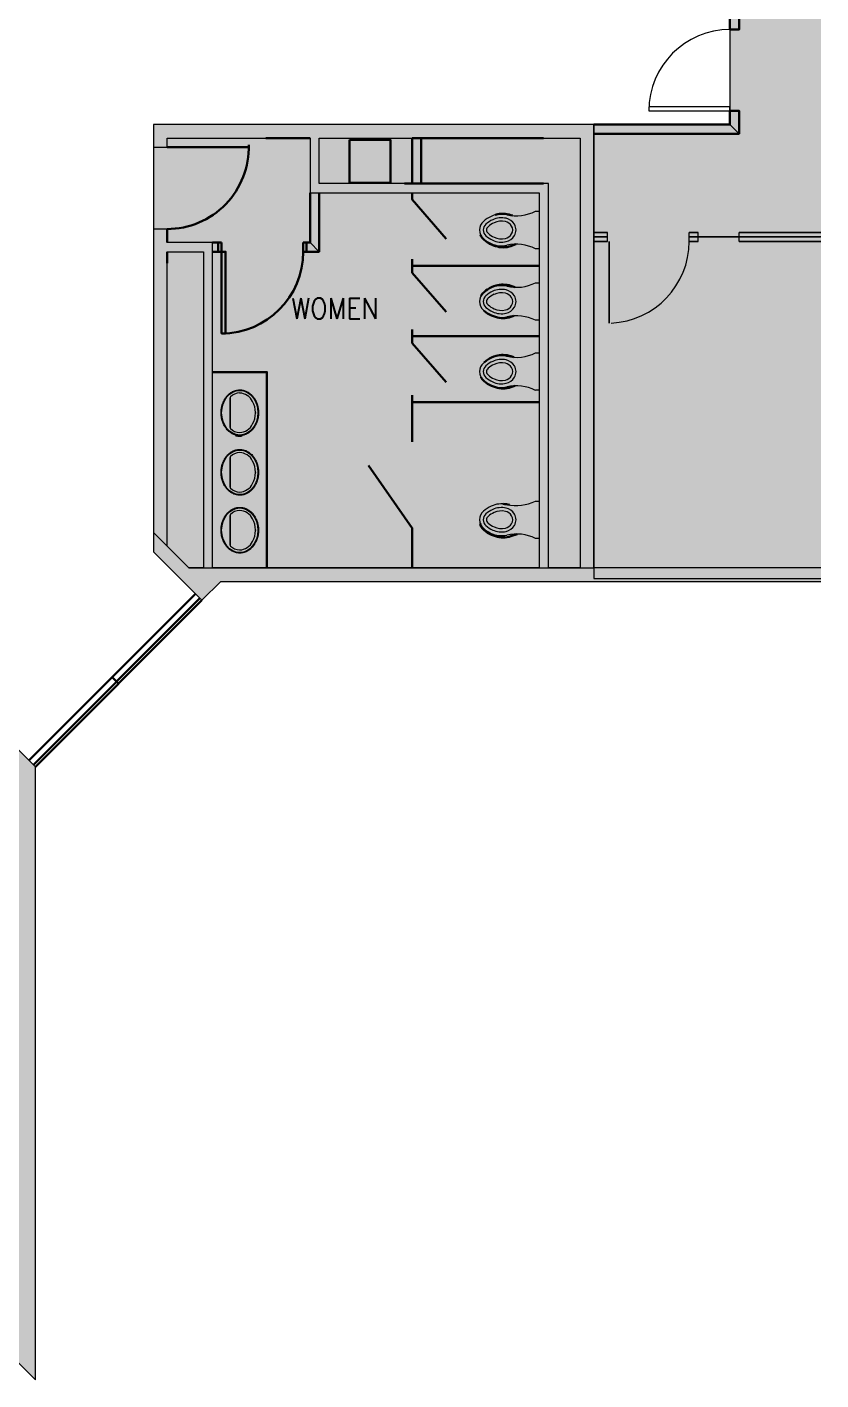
# Model space of a CAD drawing. Header units: inches. Extents: x 624 to 3494, y -709 to 770.
# Drawn here: x 3144 to 3494, y -709 to -113 of the extents above; entities that cross this region are included whole.
import ezdxf

# ---------------------------------------------------------------- set-up
doc = ezdxf.new("R2010")
doc.units = ezdxf.units.IN
doc.header["$MEASUREMENT"] = 0
doc.linetypes.add('IMPORT-dp$0$04', pattern=[0.5, 0.5, 0, 0, 0])
for name, color, linetype, lineweight in [('A-COLS', 52, 'Continuous', 13), ('A-DETL', 90, 'Continuous', 9), ('A-DETL-GENF', 92, 'Continuous', 9), ('A-DETL-THIN', 151, 'Continuous', 9), ('bb$0$A-BBASE', 250, 'Continuous', 30), ('bb$0$A-Wall-Patt', 7, 'Continuous', 9), ('dp$0$A-0-DOOR-S', 7, 'Continuous', 9), ('dp$0$A-Door', 7, 'Continuous', 9), ('dp$0$A-Door-exst', 7, 'Continuous', 9), ('dp$0$A-N-GLAS', 7, 'Continuous', 9), ('dp$0$A-Wall', 250, 'Continuous', 30), ('dp$0$A-WALL-CL04', 7, 'IMPORT-dp$0$04', 9), ('dp$0$A-WALL-EXST', 7, 'Continuous', 9), ('dp$0$A-Wall-Patt', 7, 'Continuous', 9), ('P-SANR-FIXT', 6, 'Continuous', 13)]:
    doc.layers.add(name, color=color, linetype=linetype, lineweight=lineweight)
doc.styles.add('Simplex', font='simplex_.ttf', dxfattribs={"width": 0.9, "height": 9})

# ---------------------------------------------------------------- blocks, each defined once
blk = doc.blocks.new('1951 Kidwell_Linked_dwg_bb$0$DR1H901-7240423-5TH FLOOR DEMOLITION')
at = {"layer": 'bb$0$A-BBASE'}
blk.add_line((454, -166), (490, -166), dxfattribs=at)
blk.add_arc((454, -166), 36, 270, 1.70698, dxfattribs=at)
blk = doc.blocks.new('1951 Kidwell_Linked_dwg_bb$0$TOILET3-7240424-5TH FLOOR DEMOLITION')
at = {"layer": 'bb$0$A-BBASE'}
for p, q in [((11.06, 6.4), (12.32, 6.84)), ((12.32, -6.84), (10.62, -6.25))]:
    blk.add_line(p, q, dxfattribs=at)
for centre, radius, start, end in [((15.72, -3.12), 10.52, 90, 108.83538), ((16.24, -0.62), 8.05, 71.16462, 93.77544), ((15.16, -6.53), 14.01, 57.64617, 74.75526), ((16.24, -3.98), 11.29, 45.71257, 55.36406), ((15.7, 5.91), 13.2, 284.96262, 301.78382), ((16.24, 3.98), 11.29, 304.63594, 323.93892), ((20.07, 0), 5.93, 333.29881, 336.02262), ((15.72, 3.12), 10.52, 251.16462, 270), ((15.72, 3.12), 10.52, 270, 288.83538)]:
    blk.add_arc(centre, radius, start, end, dxfattribs=at)
blk = doc.blocks.new('1951 Kidwell_Linked_dwg_bb$0$TOILET3-V2-5TH FLOOR DEMOLITION')
at = {"layer": 'bb$0$A-BBASE'}
blk.add_line((12.32, -6.84), (9.51, -5.86), dxfattribs=at)
for centre, radius, start, end in [((15.72, -3.12), 10.52, 90, 105.35323), ((15.7, 5.91), 13.2, 284.96262, 301.78382), ((16.24, 3.98), 11.29, 304.63594, 323.93892), ((20.07, 0), 5.93, 333.29881, 348.2533), ((15.72, 3.12), 10.52, 251.16462, 270), ((15.72, 3.12), 10.52, 270, 288.83538)]:
    blk.add_arc(centre, radius, start, end, dxfattribs=at)
blk = doc.blocks.new('1951 Kidwell_Linked_dwg_bb$0$TOILET3-V3-5TH FLOOR DEMOLITION')
at = {"layer": 'bb$0$A-BBASE'}
for p, q in [((11.59, 6.59), (12.32, 6.84)), ((12.32, -6.84), (10.12, -6.07))]:
    blk.add_line(p, q, dxfattribs=at)
for centre, radius, start, end in [((15.72, -3.12), 10.52, 90, 108.83538), ((16.24, -0.62), 8.05, 71.16462, 93.77544), ((15.16, -6.53), 14.01, 73.48375, 74.75526), ((15.7, 5.91), 13.2, 284.96262, 301.78382), ((16.24, 3.98), 11.29, 304.63594, 323.93892), ((20.07, 0), 5.93, 333.29881, 341.63338), ((15.72, 3.12), 10.52, 251.16462, 270), ((15.72, 3.12), 10.52, 270, 288.83538)]:
    blk.add_arc(centre, radius, start, end, dxfattribs=at)
blk = doc.blocks.new('1951 Kidwell_Linked_dwg_bb$0$TOILET3-V4-5TH FLOOR DEMOLITION')
at = {"layer": 'bb$0$A-BBASE'}
for p, q in [((10.62, 6.25), (12.32, 6.84)), ((12.32, -6.84), (11.05, -6.4))]:
    blk.add_line(p, q, dxfattribs=at)
for centre, radius, start, end in [((15.72, -3.12), 10.52, 90, 108.83538), ((16.24, -0.62), 8.05, 71.16462, 93.77544), ((15.16, -6.53), 14.01, 57.64617, 74.75526), ((16.24, -3.98), 11.29, 36.06108, 55.36406), ((20.07, 0), 5.93, 24.01007, 26.70119), ((15.7, 5.91), 13.2, 284.96262, 301.78382), ((16.24, 3.98), 11.29, 304.63594, 314.28743), ((15.72, 3.12), 10.52, 251.16462, 270), ((15.72, 3.12), 10.52, 270, 288.83538)]:
    blk.add_arc(centre, radius, start, end, dxfattribs=at)
blk = doc.blocks.new('1951 Kidwell_Linked_dwg_bb-7240425-5TH FLOOR DEMOLITION')
at = {"layer": 'bb$0$A-BBASE'}
for p, q in [((562, -162), (562, -182)), ((566, -182), (566, -162)), ((562, -218.25), (618, -218.25)), ((562, -249.25), (618, -249.25)), ((562, -275.25), (562, -295.75)), ((562, -278.25), (618, -278.25)), ((466.53, -362.69), (393.17, -436.06)), ((468.48, -364.64), (395.12, -438)), ((469.36, -365.52), (396, -438.89)), ((429.85, -399.38), (432.68, -402.2))]:
    blk.add_line(p, q, dxfattribs=at)
at = {"layer": 'bb$0$A-BBASE', "flags": 128}
for points in [[(534.44, -162.69), (552.44, -162.69), (552.44, -181.69), (534.44, -181.69)], [(478.01, -208), (476.51, -208), (476.51, -212), (478.01, -212)], [(514.01, -208), (515.51, -208), (515.51, -212), (514.01, -212)], [(478.01, -212), (479.76, -212), (479.76, -248), (478.01, -248)]]:
    blk.add_lwpolyline(points, close=True, dxfattribs=at)
for points in [[(521, -186), (521, -212), (515.51, -212), (515.51, -208), (517, -208), (517, -186)], [(562, -186), (562, -189), (577.04, -206.28)], [(474, -212), (476.51, -212), (476.51, -208), (474, -208)], [(562, -215.25), (562, -221.25), (577.04, -238.53)], [(562, -246.25), (562, -252.25), (577.04, -269.53)], [(474, -265), (498, -265), (498, -351.25)], [(562, -351.25), (562, -333.75), (542.74, -306.15)]]:
    blk.add_lwpolyline(points, dxfattribs=at)
at = {"layer": 'bb$0$A-BBASE'}
for centre, radius, start, end in [((478.01, -212), 36, 270, 360), ((485.82, -288.92), 4.17, 246.3271, 270), ((485.82, -288.92), 4.17, 270, 288.58129)]:
    blk.add_arc(centre, radius, start, end, dxfattribs=at)
at = {"layer": 'bb$0$A-Wall-Patt'}
for p, q in [((476.51, -208), (476.51, -212)), ((515.51, -212), (515.51, -208))]:
    blk.add_line(p, q, dxfattribs=at)
at = {"layer": 'bb$0$A-Wall-Patt', "flags": 128}
blk.add_lwpolyline([(517, -208), (521, -212)], close=True, dxfattribs=at)
blk.add_blockref('1951 Kidwell_Linked_dwg_bb$0$DR1H901-7240423-5TH FLOOR DEMOLITION', (0, 0))
at = {"extrusion": (0, 0, -1), "zscale": -1}
for name, p in [('1951 Kidwell_Linked_dwg_bb$0$TOILET3-V3-5TH FLOOR DEMOLITION', (-617.82, -202.67)), ('1951 Kidwell_Linked_dwg_bb$0$TOILET3-V4-5TH FLOOR DEMOLITION', (-617.82, -233.88)), ('1951 Kidwell_Linked_dwg_bb$0$TOILET3-7240424-5TH FLOOR DEMOLITION', (-617.82, -264.88)), ('1951 Kidwell_Linked_dwg_bb$0$TOILET3-V2-5TH FLOOR DEMOLITION', (-617.82, -330.52))]:
    blk.add_blockref(name, p, dxfattribs=at)
at = {"layer": 'bb$0$A-BBASE', "color": 7, "insert": (528, -232.49), "char_height": 9, "width": 50.0087, "attachment_point": 2, "line_spacing_factor": 1.125731, "style": 'Simplex'}
blk.add_mtext('WOMEN', dxfattribs=at)
blk = doc.blocks.new('1951 Kidwell_Linked_dwg_dp$0$CS_SNG90-7240428-5TH FLOOR DEMOLITION')
at = {"layer": 'dp$0$A-0-DOOR-S'}
blk.add_arc((648.01, -207.47), 36, 272.68672, 0, dxfattribs=at)
at = {"layer": 'dp$0$A-Door-exst'}
for p, q in [((648.85, -207.47), (648.85, -243.47)), ((648.85, -243.47), (648.85, -207.47))]:
    blk.add_line(p, q, dxfattribs=at)
blk = doc.blocks.new('1951 Kidwell_Linked_dwg_bb$0$DR1H901-7240451-5TH FLOOR DEMOLITION')
at = {"layer": 'bb$0$A-BBASE'}
blk.add_line((454, -166), (490, -166), dxfattribs=at)
blk.add_arc((454, -166), 36, 270, 1.70698, dxfattribs=at)
blk = doc.blocks.new('1951 Kidwell_Linked_dwg-6963106-5TH FLOOR DEMOLITION')
at = {"layer": 'bb$0$A-BBASE'}
blk.add_hatch(color=256, dxfattribs=at).paths.add_polyline_path([(566, -182), (566, -162), (562, -162), (562, -182)], flags=0)
for p, q in [((497.5, -162), (517, -162)), ((566, -182), (566, -162)), ((566, -162), (619.79, -162)), ((562, -182), (558.65, -182)), ((566, -182), (562, -182)), ((619.79, -182), (566, -182)), ((454, -202), (454, -208)), ((454, -212), (454, -217)), ((562, -218.25), (618, -218.25)), ((562, -249.25), (618, -249.25)), ((562, -275.25), (562, -295.75)), ((562, -278.25), (618, -278.25)), ((466.53, -362.69), (393.17, -436.06)), ((468.48, -364.64), (395.12, -438)), ((469.36, -365.52), (396, -438.89)), ((429.85, -399.38), (432.68, -402.2))]:
    blk.add_line(p, q, dxfattribs=at)
at = {"layer": 'bb$0$A-BBASE', "flags": 128}
for points in [[(534.44, -162.69), (552.44, -162.69), (552.44, -181.69), (534.44, -181.69)], [(566, -162), (562, -162)], [(478.01, -208), (476.51, -208), (476.51, -212), (478.01, -212)], [(514.01, -208), (515.51, -208), (515.51, -212), (514.01, -212)], [(478.01, -212), (479.76, -212), (479.76, -248), (478.01, -248)]]:
    blk.add_lwpolyline(points, close=True, dxfattribs=at)
for points in [[(562, -162), (562, -182), (566, -182)], [(521, -186), (521, -212), (515.51, -212), (515.51, -208), (517, -208), (517, -186)], [(562, -186), (562, -189), (577.04, -206.28)], [(474, -212), (476.51, -212), (476.51, -208), (474, -208)], [(562, -215.25), (562, -221.25), (577.04, -238.53)], [(562, -246.25), (562, -252.25), (577.04, -269.53)], [(474, -265), (498, -265), (498, -351.25)], [(562, -351.25), (562, -333.75), (542.74, -306.15)]]:
    blk.add_lwpolyline(points, dxfattribs=at)
at = {"layer": 'bb$0$A-BBASE'}
for centre, radius, start, end in [((478.01, -212), 36, 270, 360), ((485.82, -288.92), 4.17, 246.3271, 270), ((485.82, -288.92), 4.17, 270, 288.58129)]:
    blk.add_arc(centre, radius, start, end, dxfattribs=at)
at = {"layer": 'bb$0$A-Wall-Patt'}
for p, q in [((476.51, -208), (476.51, -212)), ((515.51, -212), (515.51, -208))]:
    blk.add_line(p, q, dxfattribs=at)
at = {"layer": 'bb$0$A-Wall-Patt', "flags": 128}
blk.add_lwpolyline([(517, -208), (521, -212)], close=True, dxfattribs=at)
at = {"layer": 'dp$0$A-Door', "flags": 128}
for points in [[(706, -114.13), (706, -114), (702, -114), (702, -114.13)], [(702, -149.88), (702, -148.13), (666.25, -148.13), (666.25, -149.88)], [(706, -149.88), (706, -150), (702, -150), (702, -149.88)]]:
    blk.add_lwpolyline(points, close=True, dxfattribs=at)
at = {"layer": 'dp$0$A-Door'}
blk.add_arc((702, -149.88), 35.75, 90, 180, dxfattribs=at)
at = {"layer": 'dp$0$A-N-GLAS'}
for p, q in [((688.01, -205.47), (706.01, -205.47)), ((706.01, -205.47), (688.01, -205.47))]:
    blk.add_line(p, q, dxfattribs=at)
at = {"layer": 'dp$0$A-Wall', "flags": 128}
for points in [[(702, 130), (702, -114.13), (706, -114.13), (706, 126), (742.08, 126)], [(642, -160), (706, -160), (706, -149.88), (702, -149.88), (702, -156), (642, -156)]]:
    blk.add_lwpolyline(points, dxfattribs=at)
at = {"layer": 'dp$0$A-WALL-CL04'}
for p, q in [((642.01, -205.47), (648.01, -205.47)), ((648.01, -205.47), (642.01, -205.47)), ((684.01, -205.47), (688.01, -205.47)), ((688.01, -205.47), (684.01, -205.47)), ((706.01, -205.47), (742.08, -205.47)), ((742.08, -205.47), (706.01, -205.47))]:
    blk.add_line(p, q, dxfattribs=at)
at = {"layer": 'dp$0$A-WALL-EXST'}
for p, q in [((642.01, -203.47), (648.01, -203.47)), ((648.01, -203.47), (642.01, -203.47)), ((642.01, -207.47), (648.01, -207.47)), ((648.01, -207.47), (642.01, -207.47)), ((648.01, -207.47), (648.01, -203.47)), ((648.01, -207.47), (648.01, -203.47)), ((684.01, -207.47), (684.01, -203.47)), ((684.01, -207.47), (684.01, -203.47)), ((684.01, -203.47), (688.01, -203.47)), ((688.01, -203.47), (684.01, -203.47)), ((684.01, -207.47), (688.01, -207.47)), ((688.01, -207.47), (684.01, -207.47)), ((688.01, -207.47), (688.01, -203.47)), ((688.01, -207.47), (688.01, -203.47)), ((706.01, -207.47), (706.01, -203.47)), ((706.01, -207.47), (706.01, -203.47)), ((706.01, -203.47), (742.08, -203.47)), ((742.08, -203.47), (706.01, -203.47)), ((706.01, -207.47), (742.08, -207.47)), ((742.08, -207.47), (706.01, -207.47))]:
    blk.add_line(p, q, dxfattribs=at)
at = {"layer": 'dp$0$A-Wall-Patt'}
for p, q in [((706, -114.13), (702, -114.13)), ((702, -149.88), (706, -149.88))]:
    blk.add_line(p, q, dxfattribs=at)
at = {"layer": 'dp$0$A-Wall-Patt', "flags": 128}
blk.add_lwpolyline([(706, -160), (702, -156)], close=True, dxfattribs=at)
for name in ['1951 Kidwell_Linked_dwg_bb-7240425-5TH FLOOR DEMOLITION', '1951 Kidwell_Linked_dwg_bb$0$DR1H901-7240451-5TH FLOOR DEMOLITION', '1951 Kidwell_Linked_dwg_dp$0$CS_SNG90-7240428-5TH FLOOR DEMOLITION']:
    blk.add_blockref(name, (0, 0))
at = {"extrusion": (0, 0, -1), "zscale": -1}
for name, p in [('1951 Kidwell_Linked_dwg_bb$0$TOILET3-V3-5TH FLOOR DEMOLITION', (-617.82, -202.67)), ('1951 Kidwell_Linked_dwg_bb$0$TOILET3-V4-5TH FLOOR DEMOLITION', (-617.82, -233.88)), ('1951 Kidwell_Linked_dwg_bb$0$TOILET3-7240424-5TH FLOOR DEMOLITION', (-617.82, -264.88)), ('1951 Kidwell_Linked_dwg_bb$0$TOILET3-V2-5TH FLOOR DEMOLITION', (-617.82, -330.52))]:
    blk.add_blockref(name, p, dxfattribs=at)
at = {"layer": 'bb$0$A-BBASE', "color": 7, "insert": (528, -232.49), "char_height": 9, "width": 50.0087, "attachment_point": 2, "line_spacing_factor": 1.125731, "style": 'Simplex'}
blk.add_mtext('WOMEN', dxfattribs=at)
blk = doc.blocks.new('P-Toilet-Wall-3D - Wall Mount-7476082-5TH FLOOR DEMOLITION')
at = {"layer": 'P-SANR-FIXT', "lineweight": 9}
for p, q in [((174.06, -201.29), (174.06, -194.29)), ((174.06, -194.29), (175.69, -194.29)), ((174, -201.29), (174.06, -201.29)), ((174.06, -203.79), (174, -203.79)), ((174.06, -210.79), (174.06, -203.79)), ((175.69, -210.79), (174.06, -210.79))]:
    blk.add_line(p, q, dxfattribs=at)
for centre, radius, start, end in [((184.1, -177.44), 18.83, 243.46149, 282.70404), ((190.65, -206.47), 10.93, 65.29596, 102.70404), ((189.33, -209.35), 14.09, 48.70404, 65.29596), ((189.13, -202.54), 4.87, 149.29596, 210.70404), ((189.86, -202.97), 5.71, 102.70404, 149.29596), ((189.13, -202.54), 3.4, 149.29596, 210.70404), ((189.86, -202.97), 4.24, 102.70404, 149.29596), ((190.65, -206.47), 9.3, 65.29596, 102.70404), ((190.65, -206.47), 7.83, 65.29596, 102.70404), ((189.33, -209.35), 11, 48.70404, 65.29596), ((189.33, -209.35), 12.47, 48.70404, 65.29596), ((195.31, -202.54), 1.93, 311.29596, 48.70404), ((195.31, -202.54), 3.4, 311.29596, 48.70404), ((195.31, -202.54), 5.03, 311.29596, 48.70404), ((189.86, -202.11), 5.71, 210.70404, 257.29596), ((189.86, -202.11), 4.24, 210.70404, 257.29596), ((190.65, -198.6), 10.93, 257.29596, 294.70404), ((190.65, -198.6), 9.3, 257.29596, 294.70404), ((190.65, -198.6), 7.83, 257.29596, 294.70404), ((189.33, -195.73), 11, 294.70404, 311.29596), ((189.33, -195.73), 12.47, 294.70404, 311.29596), ((189.33, -195.73), 14.09, 294.70404, 311.29596), ((184.1, -227.64), 18.83, 77.29596, 116.53851)]:
    blk.add_arc(centre, radius, start, end, dxfattribs=at)
blk = doc.blocks.new('P-Lavatory-Circular - LAVATORY-7476297-5TH FLOOR DEMOLITION')
at = {"layer": 'P-SANR-FIXT', "lineweight": 9}
for p, q in [((0.13, 6.89), (-0.13, 6.89)), ((-0.13, 6.89), (0.13, 6.89)), ((-6.55, -4.28), (-6.11, -4.28)), ((-6.11, -4.28), (-6.55, -4.28)), ((-6.11, -4.28), (-4.65, -4.27)), ((-4.65, -4.27), (-6.11, -4.28)), ((-4.65, -4.27), (-3.38, -4.27)), ((-3.38, -4.27), (-4.65, -4.27)), ((-3.38, -4.27), (-2.55, -4.27)), ((-2.55, -4.27), (-3.38, -4.27)), ((-2.55, -4.27), (0.05, -4.27)), ((0.05, -4.27), (-2.55, -4.27)), ((0.05, -4.27), (1.38, -4.27)), ((1.38, -4.27), (0.05, -4.27)), ((1.38, -4.27), (2.13, -4.27)), ((2.13, -4.27), (1.38, -4.27)), ((2.13, -4.27), (3.6, -4.27)), ((3.6, -4.27), (2.13, -4.27)), ((3.6, -4.27), (4.3, -4.27)), ((4.3, -4.27), (3.6, -4.27)), ((4.3, -4.27), (4.92, -4.27)), ((4.92, -4.27), (4.3, -4.27)), ((4.92, -4.27), (5.55, -4.28)), ((5.55, -4.28), (4.92, -4.27)), ((5.55, -4.28), (5.64, -4.28)), ((5.64, -4.28), (5.55, -4.28)), ((5.64, -4.28), (5.69, -4.28)), ((5.69, -4.28), (5.64, -4.28)), ((5.69, -4.28), (6.3, -4.28)), ((6.3, -4.28), (5.69, -4.28)), ((6.3, -4.28), (6.45, -4.28)), ((6.45, -4.28), (6.3, -4.28)), ((6.45, -4.28), (6.55, -4.28)), ((6.55, -4.28), (6.45, -4.28))]:
    blk.add_line(p, q, dxfattribs=at)
for centre, radius, start, end in [((-0.13, -2.98), 9.86, 90.01306, 119.28496), ((-0.13, -2.98), 9.86, 90.01302, 119.28502), ((0.13, -2.98), 9.86, 60.71504, 89.98694), ((0.13, -2.98), 9.86, 60.71504, 89.98694), ((-2.24, -0.23), 6.45, 114.79348, 178.72554), ((-2.24, -0.23), 6.45, 114.79338, 178.7257), ((2.24, -0.23), 6.45, 1.27446, 65.20652), ((2.24, -0.23), 6.45, 1.27445, 65.20652), ((-2.73, 0.08), 5.97, 181.69344, 224.90173), ((-2.73, 0.08), 5.97, 181.69329, 224.90193), ((-6.56, -3.68), 0.604, 228.22311, 270.21432), ((-6.56, -3.68), 0.604, 228.2216, 270.21288), ((6.56, -3.68), 0.604, 269.78568, 311.77689), ((6.56, -3.68), 0.604, 269.7855, 311.77694), ((2.73, 0.08), 5.97, 315.09827, 358.30656), ((2.73, 0.08), 5.97, 315.09827, 358.30657)]:
    blk.add_arc(centre, radius, start, end, dxfattribs=at)
blk.add_ellipse((0, 0), major_axis=(-9.81, 0), ratio=0.814875, dxfattribs=at)
for points in [[(-10.06, 0), (-10.06, 0.25), (-10.03, 0.76), (-9.91, 1.5), (-9.7, 2.24), (-9.41, 2.96), (-9.04, 3.65), (-8.67, 4.2), (-8.33, 4.63), (-7.98, 5.04), (-7.49, 5.53), (-6.95, 5.98), (-6.49, 6.31), (-6.01, 6.62), (-5.37, 6.99), (-4.58, 7.36), (-3.87, 7.62), (-3.3, 7.8), (-2.72, 7.95), (-2.11, 8.07), (-1.51, 8.16), (-1.03, 8.21), (-0.53, 8.24), (0, 8.25), (0.53, 8.24), (1.05, 8.21), (1.57, 8.15), (2.09, 8.07), (2.61, 7.97), (3.11, 7.85), (3.61, 7.71), (4.09, 7.54), (4.57, 7.35), (5.03, 7.15), (5.48, 6.92), (5.92, 6.68), (6.34, 6.41), (6.74, 6.13), (7.12, 5.84), (7.48, 5.52), (7.82, 5.19), (8.14, 4.85), (8.44, 4.49), (8.72, 4.12), (8.97, 3.74), (9.2, 3.35), (9.4, 2.96), (9.57, 2.55), (9.72, 2.13), (9.89, 1.57), (10.02, 0.87), (10.06, 0.29), (10.06, 0)], [(10.06, 0), (10.06, -0.26), (10.03, -0.77), (9.91, -1.51), (9.7, -2.24), (9.41, -2.97), (9.04, -3.66), (8.67, -4.21), (8.33, -4.64), (7.98, -5.04), (7.49, -5.53), (6.95, -5.98), (6.49, -6.32), (6.01, -6.63), (5.37, -7), (4.58, -7.37), (3.87, -7.63), (3.3, -7.8), (2.72, -7.96), (2.12, -8.08), (1.51, -8.17), (1.03, -8.22), (0.53, -8.25), (0, -8.26), (-0.53, -8.25), (-1.05, -8.22), (-1.57, -8.16), (-2.09, -8.08), (-2.61, -7.98), (-3.11, -7.86), (-3.61, -7.71), (-4.09, -7.55), (-4.57, -7.36), (-5.03, -7.15), (-5.48, -6.93), (-5.92, -6.68), (-6.34, -6.42), (-6.74, -6.14), (-7.12, -5.84), (-7.48, -5.53), (-7.82, -5.2), (-8.14, -4.86), (-8.44, -4.5), (-8.72, -4.13), (-8.97, -3.75), (-9.2, -3.36), (-9.4, -2.96), (-9.57, -2.56), (-9.72, -2.14), (-9.89, -1.58), (-10.02, -0.87), (-10.06, -0.3), (-10.06, 0)]]:
    blk.add_open_spline(points, degree=3, knots=[-1, -1, -1, -1, -0.970833, -0.941667, -0.9125, -0.883333, -0.854167, -0.825, -0.810417, -0.795833, -0.766667, -0.7375, -0.722917, -0.708333, -0.679167, -0.65, -0.620833, -0.60625, -0.591667, -0.5625, -0.547917, -0.533333, -0.516667, -0.5, -0.483333, -0.466667, -0.45, -0.433333, -0.416667, -0.4, -0.383333, -0.366667, -0.35, -0.333333, -0.316667, -0.3, -0.283333, -0.266667, -0.25, -0.233333, -0.216667, -0.2, -0.183333, -0.166667, -0.15, -0.133333, -0.116667, -0.1, -0.083333, -0.066667, -0.033333, 0, 0, 0, 0], dxfattribs=at)

msp = doc.modelspace()

# ---------------------------------------------------------------- hatches: boundary and pattern name
at = {"layer": 'A-COLS', "lineweight": 9}
h = msp.add_hatch(color=7, dxfattribs=at)
h.paths.add_polyline_path([(3147.91, -709), (3147.91, -438.89), (3099.25, -390.23), (3095, -394.47), (3143.41, -442.87), (3143.41, -698.14), (2802.52, -357.25), (3057.79, -357.25), (3069.55, -369.01), (3073.79, -364.77), (3070.96, -361.94), (3095.91, -337), (3095.91, -202), (3089.91, -202), (3089.91, -212), (3069.91, -212), (3069.91, -351.25), (2925.91, -351.25), (2925.91, -186), (3020.41, -186), (3020.41, -162), (3089.91, -162), (3089.91, -166), (3095.91, -166), (3095.91, -156), (2901.91, -156), (2901.91, -351.25), (2798.91, -351.25), (2798.91, -360), (3004.82, -565.91)], flags=0)
h.paths.add_polyline_path([(3221.27, -365.52), (3229.54, -357.25), (3493.99, -357.25), (3493.99, -351.25), (3393.91, -351.25), (3393.91, -156), (3199.91, -156), (3199.91, -166), (3205.91, -166), (3205.91, -162), (3268.91, -162), (3268.91, -186), (3369.91, -186), (3369.91, -351.25), (3225.91, -351.25), (3225.91, -208), (3205.91, -208), (3205.91, -202), (3199.91, -202), (3199.91, -344.16), (3218.83, -363.09)], flags=0)
h.paths.add_polyline_path([(3373.91, -351.25), (3373.91, -182), (3272.91, -182), (3272.91, -162), (3387.91, -162), (3387.91, -351.25)], flags=0)
h.paths.add_polyline_path([(3221.91, -351.25), (3215.48, -351.25), (3205.91, -341.68), (3205.91, -212), (3221.91, -212), (3221.91, -337.61)], flags=0)
h.paths.add_polyline_path([(2921.91, -351.25), (2907.91, -351.25), (2907.91, -162), (2981.91, -162), (2981.91, -182), (2921.91, -182), (2921.91, -351.07)], flags=0)
h.paths.add_polyline_path([(3073.91, -350.51), (3073.91, -216), (3089.91, -216), (3089.91, -334.51), (3086.81, -337.61)], flags=0)
h.paths.add_polyline_path([(3016.41, -182), (2985.91, -182), (2985.91, -162), (3016.41, -162)], flags=0)
h.paths.add_polyline_path([(3383.91, -84), (3393.91, -84), (3393.91, 122), (3387.91, 122), (3387.91, 48), (3322.91, 48), (3322.91, 162), (3387.91, 162), (3387.91, 157.44), (3393.91, 157.44), (3393.91, 168), (3213.91, 168), (3213.91, 114), (3219.91, 114), (3219.91, 162), (3316.91, 162), (3316.91, -78), (3219.91, -78), (3219.91, -30), (3213.91, -30), (3213.91, -84), (3347.91, -84), (3347.91, -78), (3322.91, -78), (3322.91, 34), (3387.91, 34), (3387.91, -78), (3383.91, -78)], flags=0)
h.paths.add_polyline_path([(2972.91, -84), (3081.91, -84), (3081.91, -30), (3075.91, -30), (3075.91, -78), (2978.91, -78), (2978.91, 162), (3075.91, 162), (3075.91, 114), (3081.91, 114), (3081.91, 168), (2901.91, 168), (2901.91, 156), (2907.91, 156), (2907.91, 162), (2972.91, 162), (2972.91, 114), (2907.91, 114), (2907.91, 120), (2901.91, 120), (2901.91, -84), (2911.91, -84), (2911.91, -78), (2907.91, -78), (2907.91, 42), (2972.91, 42), (2972.91, -78), (2947.91, -78), (2947.91, -84)], flags=0)
h.paths.add_polyline_path([(3081.91, 12), (3081.91, 72), (3075.91, 72), (3075.91, 12)], flags=0)
h.paths.add_polyline_path([(3213.91, 12), (3219.91, 12), (3219.91, 72), (3213.91, 72), (3213.91, 67.3)], flags=0)
h.paths.add_polyline_path([(3387.91, 38), (3322.91, 38), (3322.91, 44), (3387.91, 44)], flags=0)
h.paths.add_polyline_path([(2907.91, 48), (2907.91, 108), (2972.91, 108), (2972.91, 48), (2947.91, 48)], flags=0)
at = {"layer": 'A-DETL-GENF'}
h = msp.add_hatch(color=9, dxfattribs=at)
h.paths.add_polyline_path([(3493.99, -351.25), (3493.99, 130), (3453.91, 130), (3453.91, -156), (3393.91, -156), (3393.91, -351.25), (3453.91, -351.25)], flags=0)
h.paths.add_polyline_path([(3322.91, 168), (3393.91, 168), (3393.91, 190), (3493.99, 190), (3493.99, 692), (3173.91, 692), (3173.91, 683), (3149.91, 683), (3149.91, 278.43), (3146.77, 275.29), (3256.29, 168), (3316.91, 168)], flags=0)
h = msp.add_hatch(color=9, dxfattribs=at)
h.paths.add_polyline_path([(3143.41, -698.14), (3143.41, -442.87), (3095, -394.47), (3099.25, -390.23), (3073.79, -364.77), (3069.55, -369.01), (3057.79, -357.25), (2802.52, -357.25), (3133.9, -688.63)], flags=0)
h.paths.add_polyline_path([(3240.65, -351.25), (3369.91, -351.25), (3369.91, -186), (3268.91, -186), (3268.91, -162), (3205.91, -162), (3205.91, -166), (3199.91, -166), (3199.91, -202), (3205.91, -202), (3205.91, -208), (3225.91, -208), (3225.91, -351.25), (3239.68, -351.25)], flags=0)
h.paths.add_polyline_path([(3373.91, -351.25), (3387.91, -351.25), (3387.91, -162), (3317.91, -162), (3317.91, -182), (3373.91, -182), (3373.91, -350.48)], flags=0)
h.paths.add_polyline_path([(3065.97, -351.25), (3069.91, -351.25), (3069.91, -212), (3089.91, -212), (3089.91, -202), (3095.91, -202), (3095.91, -166), (3089.91, -166), (3089.91, -162), (3020.41, -162), (3020.41, -186), (2925.91, -186), (2925.91, -351.25), (3060.27, -351.25)], flags=0)
h.paths.add_polyline_path([(3215.48, -351.25), (3221.91, -351.25), (3221.91, -212), (3205.91, -212), (3205.91, -341.68), (3208.39, -344.16)], flags=0)
h.paths.add_polyline_path([(2921.91, -351.25), (2921.91, -182), (2981.91, -182), (2981.91, -162), (2907.91, -162), (2907.91, -351.25)], flags=0)
h.paths.add_polyline_path([(3073.91, -350.51), (3089.91, -334.51), (3089.91, -216), (3073.91, -216), (3073.91, -338.62)], flags=0)
h.paths.add_polyline_path([(3272.91, -182), (3313.91, -182), (3313.91, -162), (3272.91, -162)], flags=0)
h.paths.add_polyline_path([(3016.41, -182), (3016.41, -162), (2985.91, -162), (2985.91, -182), (3004.82, -182)], flags=0)
h.paths.add_polyline_path([(3347.91, -84), (3383.91, -84), (3383.91, -78), (3387.91, -78), (3387.91, 34), (3322.91, 34), (3322.91, -78), (3347.91, -78)], flags=0)
h.paths.add_polyline_path([(2947.91, -84), (2947.91, -78), (2972.91, -78), (2972.91, 42), (2907.91, 42), (2907.91, -78), (2911.91, -78), (2911.91, -84)], flags=0)
h.paths.add_polyline_path([(3219.91, -78), (3316.91, -78), (3316.91, 162), (3219.91, 162), (3219.91, 114), (3213.91, 114), (3213.91, 72), (3219.91, 72), (3219.91, 12), (3213.91, 12), (3213.91, -30), (3219.91, -30), (3219.91, -75.6)], flags=0)
h.paths.add_polyline_path([(3075.91, -78), (3075.91, -30), (3081.91, -30), (3081.91, 12), (3075.91, 12), (3075.91, 72), (3081.91, 72), (3081.91, 114), (3075.91, 114), (3075.91, 162), (2978.91, 162), (2978.91, -78), (3004.82, -78)], flags=0)
h.paths.add_polyline_path([(3387.91, 38), (3387.91, 44), (3322.91, 44), (3322.91, 38), (3347.91, 38)], flags=0)
h.paths.add_polyline_path([(3387.91, 48), (3387.91, 122), (3393.91, 122), (3393.91, 157.44), (3387.91, 157.44), (3387.91, 162), (3322.91, 162), (3322.91, 48), (3347.91, 48)], flags=0)
h.paths.add_polyline_path([(2972.61, 48), (2972.91, 48), (2972.91, 108), (2907.91, 108), (2907.91, 48), (2947.91, 48)], flags=0)
h.paths.add_polyline_path([(2907.91, 114), (2972.91, 114), (2972.91, 162), (2907.91, 162), (2907.91, 156), (2901.91, 156), (2901.91, 120), (2907.91, 120)], flags=0)
h.paths.add_polyline_path([(2357.03, 210.62), (2452.91, 210.62), (2452.91, 333), (2232.91, 333), (2232.91, 327), (2228.91, 327), (2228.91, 210.62), (2352.41, 210.62)], flags=0)

# ---------------------------------------------------------------- linework, layer by layer
at = {"layer": 'A-COLS', "color": 8, "lineweight": 20}
for p, q in [((3313.91, -156), (3199.91, -156)), ((3199.91, -156), (3199.91, -166)), ((3393.91, -156), (3313.91, -156)), ((3393.91, -351.25), (3393.91, -156)), ((3199.91, -166), (3205.91, -166)), ((3205.91, -166), (3205.91, -162)), ((3205.91, -162), (3268.91, -162)), ((3268.91, -162), (3268.91, -186)), ((3272.91, -182), (3272.91, -162)), ((3272.91, -162), (3317.91, -162)), ((3317.91, -162), (3387.91, -162)), ((3387.91, -162), (3387.91, -351.25)), ((3313.91, -182), (3272.91, -182)), ((3373.91, -182), (3313.91, -182)), ((3373.91, -351.25), (3373.91, -182)), ((3268.91, -186), (3369.91, -186)), ((3369.91, -186), (3369.91, -351.25)), ((3205.91, -202), (3199.91, -202)), ((3199.91, -202), (3199.91, -344.16)), ((3205.91, -208), (3205.91, -202)), ((3225.91, -208), (3205.91, -208)), ((3225.91, -212), (3225.91, -208)), ((3205.91, -341.68), (3205.91, -212)), ((3205.91, -212), (3221.91, -212)), ((3221.91, -212), (3221.91, -351.25)), ((3225.91, -351.25), (3225.91, -212)), ((3199.91, -344.16), (3221.27, -365.52)), ((3215.48, -351.25), (3205.91, -341.68)), ((3221.91, -351.25), (3215.48, -351.25)), ((3369.91, -351.25), (3225.91, -351.25)), ((3387.91, -351.25), (3373.91, -351.25)), ((3493.99, -351.25), (3393.91, -351.25)), ((3221.27, -365.52), (3229.54, -357.25)), ((3229.54, -357.25), (3493.99, -357.25)), ((2798.91, -360), (3147.91, -709)), ((3147.91, -438.89), (3099.25, -390.23)), ((3147.91, -709), (3147.91, -438.89))]:
    msp.add_line(p, q, dxfattribs=at)
at = {"layer": 'A-DETL'}
for p, q in [((3313.91, -189), (3328.95, -206.28)), ((3313.91, -218.25), (3369.91, -218.25)), ((3313.91, -221.25), (3328.95, -238.53)), ((3313.91, -249.25), (3369.91, -249.25)), ((3313.91, -252.25), (3328.95, -269.53)), ((3225.91, -265), (3249.91, -265)), ((3249.91, -265), (3249.91, -351.25)), ((3313.91, -275.25), (3313.91, -295.75)), ((3313.91, -278.25), (3369.91, -278.25)), ((3313.91, -333.75), (3294.65, -306.15)), ((3313.91, -351.25), (3313.91, -333.75))]:
    msp.add_line(p, q, dxfattribs=at)
at = {"layer": 'A-DETL-THIN'}
for p, q in [((3453.91, 130), (3453.91, -156)), ((3393.91, -156), (3199.91, -156)), ((3199.91, -156), (3199.91, -335.68)), ((3393.91, -351.25), (3393.91, -156)), ((3453.91, -156), (3393.91, -156)), ((3393.91, -156), (3393.91, -356)), ((3199.91, -335.68), (3215.48, -351.25)), ((3215.48, -351.25), (3393.91, -351.25)), ((3393.91, -356), (3493.99, -356)), ((2798.91, -360), (3147.91, -709)), ((3147.91, -438.89), (3070.96, -361.94)), ((3147.91, -709), (3147.91, -438.89))]:
    msp.add_line(p, q, dxfattribs=at)

# ---------------------------------------------------------------- block references
at = {"layer": 'dp$0$A-WALL-EXST', "color": 250, "lineweight": 30}
msp.add_blockref('1951 Kidwell_Linked_dwg-6963106-5TH FLOOR DEMOLITION', (2751.91, 0), dxfattribs=at)
at = {"layer": 'P-SANR-FIXT', "lineweight": 9}
for name, p, rotation in [('P-Toilet-Wall-3D - Wall Mount-7476082-5TH FLOOR DEMOLITION', (3543.91, -404.96), 180), ('P-Toilet-Wall-3D - Wall Mount-7476082-5TH FLOOR DEMOLITION', (3543.91, -436.49), 180), ('P-Toilet-Wall-3D - Wall Mount-7476082-5TH FLOOR DEMOLITION', (3543.91, -467.35), 180), ('P-Lavatory-Circular - LAVATORY-7476297-5TH FLOOR DEMOLITION', (3237.97, -282.93), 270.0000000000221), ('P-Lavatory-Circular - LAVATORY-7476297-5TH FLOOR DEMOLITION', (3237.97, -309.18), 270.0000000000221), ('P-Toilet-Wall-3D - Wall Mount-7476082-5TH FLOOR DEMOLITION', (3543.91, -532.61), 180), ('P-Lavatory-Circular - LAVATORY-7476297-5TH FLOOR DEMOLITION', (3237.97, -334.68), 270.0000000000221)]:
    msp.add_blockref(name, p, dxfattribs=dict(at, rotation=rotation))

doc.saveas('drawing.dxf')
